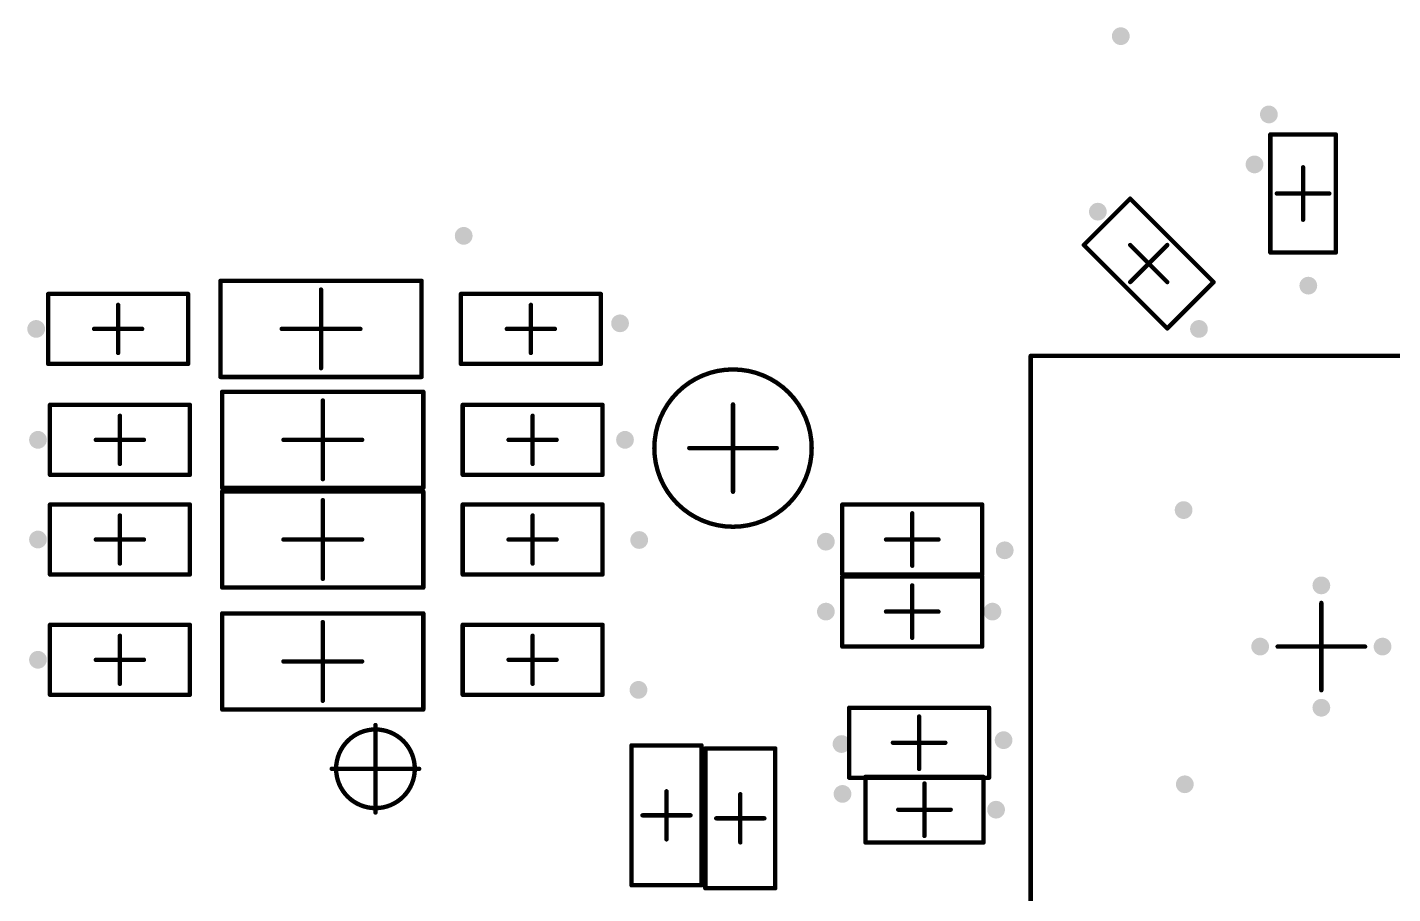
# Model space of a CAD drawing. Header units: inches. Extents: x -0.46 to 4.93, y -0.49 to 6.86.
# Drawn here: x 1.414 to 2.029, y 4.416 to 4.806 of the extents above; entities that cross this region are included whole.
import ezdxf

# ---------------------------------------------------------------- set-up
doc = ezdxf.new("R2010")
doc.units = ezdxf.units.IN
doc.header["$MEASUREMENT"] = 0
doc.layers.add('Top Courtyard', color=56, linetype='Continuous')
doc.layers.add('Via Holes', color=16, linetype='Continuous')

# ---------------------------------------------------------------- blocks, each defined once
blk = doc.blocks.new('SML_D1__8W_146')
at = {"layer": 'Top Courtyard'}
for points in [[(-0.04528, 0.02165, 0.00197, 0.00197, 0), (-0.04528, -0.02165, 0.00197, 0.00197, 0)], [(0.04528, 0.02165, 0.00197, 0.00197, 0), (-0.04528, 0.02165, 0.00197, 0.00197, 0)], [(0, 0.01772, 0.00197, 0.00197, 0), (0, -0.01772, 0.00197, 0.00197, 0)], [(0.04528, 0.02165, 0.00197, 0.00197, 0), (0.04528, -0.02165, 0.00197, 0.00197, 0)], [(0.01772, 0, 0.00197, 0.00197, 0), (-0.01772, 0, 0.00197, 0.00197, 0)], [(0.04528, -0.02165, 0.00197, 0.00197, 0), (-0.04528, -0.02165, 0.00197, 0.00197, 0)]]:
    blk.add_lwpolyline(points, format="xyseb", dxfattribs=at)
for points in [[(-0.04577, 0.02165, 0.000984, 0.000984, 1), (-0.04478, 0.02165, 0.000984, 0.000984, 1)], [(-0.04577, 0.02165, 0.000984, 0.000984, 1), (-0.04478, 0.02165, 0.000984, 0.000984, 1)], [(-0.00049, 0.01772, 0.000984, 0.000984, 1), (0.00049, 0.01772, 0.000984, 0.000984, 1)], [(0.04478, 0.02165, 0.000984, 0.000984, 1), (0.04577, 0.02165, 0.000984, 0.000984, 1)], [(0.04478, 0.02165, 0.000984, 0.000984, 1), (0.04577, 0.02165, 0.000984, 0.000984, 1)], [(-0.01821, 0, 0.000984, 0.000984, 1), (-0.01722, 0, 0.000984, 0.000984, 1)], [(0.01722, 0, 0.000984, 0.000984, 1), (0.01821, 0, 0.000984, 0.000984, 1)], [(-0.00049, -0.01772, 0.000984, 0.000984, 1), (0.00049, -0.01772, 0.000984, 0.000984, 1)], [(-0.04577, -0.02165, 0.000984, 0.000984, 1), (-0.04478, -0.02165, 0.000984, 0.000984, 1)], [(-0.04577, -0.02165, 0.000984, 0.000984, 1), (-0.04478, -0.02165, 0.000984, 0.000984, 1)], [(0.04478, -0.02165, 0.000984, 0.000984, 1), (0.04577, -0.02165, 0.000984, 0.000984, 1)], [(0.04478, -0.02165, 0.000984, 0.000984, 1), (0.04577, -0.02165, 0.000984, 0.000984, 1)]]:
    blk.add_lwpolyline(points, format="xyseb", close=True, dxfattribs=at)
blk = doc.blocks.new('TP_1_3___168')
at = {"layer": 'Top Courtyard'}
for points in [[(0.03543, 0, 0.00197, 0.00197, 1), (-0.03543, 0, 0.00197, 0.00197, 1)], [(-0.00049, 0.01969, 0.000984, 0.000984, 1), (0.00049, 0.01969, 0.000984, 0.000984, 1)], [(-0.03593, 0, 0.000984, 0.000984, 1), (-0.03494, 0, 0.000984, 0.000984, 1)], [(-0.02018, 0, 0.000984, 0.000984, 1), (-0.01919, 0, 0.000984, 0.000984, 1)], [(0.01919, 0, 0.000984, 0.000984, 1), (0.02018, 0, 0.000984, 0.000984, 1)], [(0.03494, 0, 0.000984, 0.000984, 1), (0.03593, 0, 0.000984, 0.000984, 1)], [(-0.00049, -0.01969, 0.000984, 0.000984, 1), (0.00049, -0.01969, 0.000984, 0.000984, 1)]]:
    blk.add_lwpolyline(points, format="xyseb", close=True, dxfattribs=at)
for points in [[(0, 0.01969, 0.00197, 0.00197, 0), (0, -0.01969, 0.00197, 0.00197, 0)], [(0.01969, 0, 0.00197, 0.00197, 0), (-0.01969, 0, 0.00197, 0.00197, 0)]]:
    blk.add_lwpolyline(points, format="xyseb", dxfattribs=at)
blk = doc.blocks.new('RESC0402_1005__L_253')
at = {"layer": 'Top Courtyard'}
for points in [[(-0.0315, 0.01575, 0.00197, 0.00197, 0), (-0.0315, -0.01575, 0.00197, 0.00197, 0)], [(0.0315, 0.01575, 0.00197, 0.00197, 0), (-0.0315, 0.01575, 0.00197, 0.00197, 0)], [(0.0315, 0.01575, 0.00197, 0.00197, 0), (0.0315, -0.01575, 0.00197, 0.00197, 0)], [(0, 0.01083, 0.00197, 0.00197, 0), (0, -0.01083, 0.00197, 0.00197, 0)], [(0.01083, 0, 0.00197, 0.00197, 0), (-0.01083, 0, 0.00197, 0.00197, 0)], [(0.0315, -0.01575, 0.00197, 0.00197, 0), (-0.0315, -0.01575, 0.00197, 0.00197, 0)]]:
    blk.add_lwpolyline(points, format="xyseb", dxfattribs=at)
for points in [[(-0.03199, 0.01575, 0.000984, 0.000984, 1), (-0.031, 0.01575, 0.000984, 0.000984, 1)], [(-0.03199, 0.01575, 0.000984, 0.000984, 1), (-0.031, 0.01575, 0.000984, 0.000984, 1)], [(0.031, 0.01575, 0.000984, 0.000984, 1), (0.03199, 0.01575, 0.000984, 0.000984, 1)], [(0.031, 0.01575, 0.000984, 0.000984, 1), (0.03199, 0.01575, 0.000984, 0.000984, 1)], [(-0.00049, 0.01083, 0.000984, 0.000984, 1), (0.00049, 0.01083, 0.000984, 0.000984, 1)], [(-0.01132, 0, 0.000984, 0.000984, 1), (-0.01033, 0, 0.000984, 0.000984, 1)], [(0.01033, 0, 0.000984, 0.000984, 1), (0.01132, 0, 0.000984, 0.000984, 1)], [(-0.00049, -0.01083, 0.000984, 0.000984, 1), (0.00049, -0.01083, 0.000984, 0.000984, 1)], [(-0.03199, -0.01575, 0.000984, 0.000984, 1), (-0.031, -0.01575, 0.000984, 0.000984, 1)], [(-0.03199, -0.01575, 0.000984, 0.000984, 1), (-0.031, -0.01575, 0.000984, 0.000984, 1)], [(0.031, -0.01575, 0.000984, 0.000984, 1), (0.03199, -0.01575, 0.000984, 0.000984, 1)], [(0.031, -0.01575, 0.000984, 0.000984, 1), (0.03199, -0.01575, 0.000984, 0.000984, 1)]]:
    blk.add_lwpolyline(points, format="xyseb", close=True, dxfattribs=at)
blk = doc.blocks.new('RESC0402_1005__L_255')
at = {"layer": 'Top Courtyard'}
for points in [[(-0.0315, 0.01575, 0.00197, 0.00197, 0), (-0.0315, -0.01575, 0.00197, 0.00197, 0)], [(0.0315, 0.01575, 0.00197, 0.00197, 0), (-0.0315, 0.01575, 0.00197, 0.00197, 0)], [(0.0315, 0.01575, 0.00197, 0.00197, 0), (0.0315, -0.01575, 0.00197, 0.00197, 0)], [(0, 0.01083, 0.00197, 0.00197, 0), (0, -0.01083, 0.00197, 0.00197, 0)], [(0.01083, 0, 0.00197, 0.00197, 0), (-0.01083, 0, 0.00197, 0.00197, 0)], [(0.0315, -0.01575, 0.00197, 0.00197, 0), (-0.0315, -0.01575, 0.00197, 0.00197, 0)]]:
    blk.add_lwpolyline(points, format="xyseb", dxfattribs=at)
for points in [[(-0.03199, 0.01575, 0.000984, 0.000984, 1), (-0.031, 0.01575, 0.000984, 0.000984, 1)], [(-0.03199, 0.01575, 0.000984, 0.000984, 1), (-0.031, 0.01575, 0.000984, 0.000984, 1)], [(0.031, 0.01575, 0.000984, 0.000984, 1), (0.03199, 0.01575, 0.000984, 0.000984, 1)], [(0.031, 0.01575, 0.000984, 0.000984, 1), (0.03199, 0.01575, 0.000984, 0.000984, 1)], [(-0.00049, 0.01083, 0.000984, 0.000984, 1), (0.00049, 0.01083, 0.000984, 0.000984, 1)], [(-0.01132, 0, 0.000984, 0.000984, 1), (-0.01033, 0, 0.000984, 0.000984, 1)], [(0.01033, 0, 0.000984, 0.000984, 1), (0.01132, 0, 0.000984, 0.000984, 1)], [(-0.00049, -0.01083, 0.000984, 0.000984, 1), (0.00049, -0.01083, 0.000984, 0.000984, 1)], [(-0.03199, -0.01575, 0.000984, 0.000984, 1), (-0.031, -0.01575, 0.000984, 0.000984, 1)], [(-0.03199, -0.01575, 0.000984, 0.000984, 1), (-0.031, -0.01575, 0.000984, 0.000984, 1)], [(0.031, -0.01575, 0.000984, 0.000984, 1), (0.03199, -0.01575, 0.000984, 0.000984, 1)], [(0.031, -0.01575, 0.000984, 0.000984, 1), (0.03199, -0.01575, 0.000984, 0.000984, 1)]]:
    blk.add_lwpolyline(points, format="xyseb", close=True, dxfattribs=at)
blk = doc.blocks.new('RESC0402_1005__L_258')
at = {"layer": 'Top Courtyard'}
for points in [[(-0.0315, 0.01575, 0.00197, 0.00197, 0), (-0.0315, -0.01575, 0.00197, 0.00197, 0)], [(0.0315, 0.01575, 0.00197, 0.00197, 0), (-0.0315, 0.01575, 0.00197, 0.00197, 0)], [(0.0315, -0.01575, 0.00197, 0.00197, 0), (0.0315, 0.01575, 0.00197, 0.00197, 0)], [(0, 0.01083, 0.00197, 0.00197, 0), (0, -0.01083, 0.00197, 0.00197, 0)], [(0.01083, 0, 0.00197, 0.00197, 0), (-0.01083, 0, 0.00197, 0.00197, 0)], [(0.0315, -0.01575, 0.00197, 0.00197, 0), (-0.0315, -0.01575, 0.00197, 0.00197, 0)]]:
    blk.add_lwpolyline(points, format="xyseb", dxfattribs=at)
for points in [[(-0.03199, 0.01575, 0.000984, 0.000984, 1), (-0.031, 0.01575, 0.000984, 0.000984, 1)], [(-0.03199, 0.01575, 0.000984, 0.000984, 1), (-0.031, 0.01575, 0.000984, 0.000984, 1)], [(0.031, 0.01575, 0.000984, 0.000984, 1), (0.03199, 0.01575, 0.000984, 0.000984, 1)], [(0.031, 0.01575, 0.000984, 0.000984, 1), (0.03199, 0.01575, 0.000984, 0.000984, 1)], [(-0.00049, 0.01083, 0.000984, 0.000984, 1), (0.00049, 0.01083, 0.000984, 0.000984, 1)], [(-0.01132, 0, 0.000984, 0.000984, 1), (-0.01033, 0, 0.000984, 0.000984, 1)], [(0.01033, 0, 0.000984, 0.000984, 1), (0.01132, 0, 0.000984, 0.000984, 1)], [(-0.00049, -0.01083, 0.000984, 0.000984, 1), (0.00049, -0.01083, 0.000984, 0.000984, 1)], [(-0.03199, -0.01575, 0.000984, 0.000984, 1), (-0.031, -0.01575, 0.000984, 0.000984, 1)], [(-0.03199, -0.01575, 0.000984, 0.000984, 1), (-0.031, -0.01575, 0.000984, 0.000984, 1)], [(0.031, -0.01575, 0.000984, 0.000984, 1), (0.03199, -0.01575, 0.000984, 0.000984, 1)], [(0.031, -0.01575, 0.000984, 0.000984, 1), (0.03199, -0.01575, 0.000984, 0.000984, 1)]]:
    blk.add_lwpolyline(points, format="xyseb", close=True, dxfattribs=at)
blk = doc.blocks.new('RESC0402_1005__L_260')
at = {"layer": 'Top Courtyard'}
for points in [[(-0.0315, 0.01575, 0.00197, 0.00197, 0), (-0.0315, -0.01575, 0.00197, 0.00197, 0)], [(0.0315, 0.01575, 0.00197, 0.00197, 0), (-0.0315, 0.01575, 0.00197, 0.00197, 0)], [(0.0315, 0.01575, 0.00197, 0.00197, 0), (0.0315, -0.01575, 0.00197, 0.00197, 0)], [(0, -0.01083, 0.00197, 0.00197, 0), (0, 0.01083, 0.00197, 0.00197, 0)], [(0.01083, 0, 0.00197, 0.00197, 0), (-0.01083, 0, 0.00197, 0.00197, 0)], [(0.0315, -0.01575, 0.00197, 0.00197, 0), (-0.0315, -0.01575, 0.00197, 0.00197, 0)]]:
    blk.add_lwpolyline(points, format="xyseb", dxfattribs=at)
for points in [[(-0.03199, 0.01575, 0.000984, 0.000984, 1), (-0.031, 0.01575, 0.000984, 0.000984, 1)], [(-0.03199, 0.01575, 0.000984, 0.000984, 1), (-0.031, 0.01575, 0.000984, 0.000984, 1)], [(0.031, 0.01575, 0.000984, 0.000984, 1), (0.03199, 0.01575, 0.000984, 0.000984, 1)], [(0.031, 0.01575, 0.000984, 0.000984, 1), (0.03199, 0.01575, 0.000984, 0.000984, 1)], [(-0.00049, 0.01083, 0.000984, 0.000984, 1), (0.00049, 0.01083, 0.000984, 0.000984, 1)], [(-0.01132, 0, 0.000984, 0.000984, 1), (-0.01033, 0, 0.000984, 0.000984, 1)], [(0.01033, 0, 0.000984, 0.000984, 1), (0.01132, 0, 0.000984, 0.000984, 1)], [(-0.00049, -0.01083, 0.000984, 0.000984, 1), (0.00049, -0.01083, 0.000984, 0.000984, 1)], [(-0.03199, -0.01575, 0.000984, 0.000984, 1), (-0.031, -0.01575, 0.000984, 0.000984, 1)], [(-0.03199, -0.01575, 0.000984, 0.000984, 1), (-0.031, -0.01575, 0.000984, 0.000984, 1)], [(0.031, -0.01575, 0.000984, 0.000984, 1), (0.03199, -0.01575, 0.000984, 0.000984, 1)], [(0.031, -0.01575, 0.000984, 0.000984, 1), (0.03199, -0.01575, 0.000984, 0.000984, 1)]]:
    blk.add_lwpolyline(points, format="xyseb", close=True, dxfattribs=at)
blk = doc.blocks.new('RESC0402_1005__L_261')
at = {"layer": 'Top Courtyard'}
for points in [[(0.0315, 0.01575, 0.00197, 0.00197, 0), (-0.0315, 0.01575, 0.00197, 0.00197, 0)], [(-0.0315, -0.01575, 0.00197, 0.00197, 0), (-0.0315, 0.01575, 0.00197, 0.00197, 0)], [(0.0315, -0.01575, 0.00197, 0.00197, 0), (0.0315, 0.01575, 0.00197, 0.00197, 0)], [(0, -0.01083, 0.00197, 0.00197, 0), (0, 0.01083, 0.00197, 0.00197, 0)], [(0.01083, 0, 0.00197, 0.00197, 0), (-0.01083, 0, 0.00197, 0.00197, 0)], [(-0.0315, -0.01575, 0.00197, 0.00197, 0), (0.0315, -0.01575, 0.00197, 0.00197, 0)]]:
    blk.add_lwpolyline(points, format="xyseb", dxfattribs=at)
for points in [[(-0.03199, 0.01575, 0.000984, 0.000984, 1), (-0.031, 0.01575, 0.000984, 0.000984, 1)], [(-0.03199, 0.01575, 0.000984, 0.000984, 1), (-0.031, 0.01575, 0.000984, 0.000984, 1)], [(0.031, 0.01575, 0.000984, 0.000984, 1), (0.03199, 0.01575, 0.000984, 0.000984, 1)], [(0.031, 0.01575, 0.000984, 0.000984, 1), (0.03199, 0.01575, 0.000984, 0.000984, 1)], [(-0.00049, 0.01083, 0.000984, 0.000984, 1), (0.00049, 0.01083, 0.000984, 0.000984, 1)], [(-0.01132, 0, 0.000984, 0.000984, 1), (-0.01033, 0, 0.000984, 0.000984, 1)], [(0.01033, 0, 0.000984, 0.000984, 1), (0.01132, 0, 0.000984, 0.000984, 1)], [(-0.00049, -0.01083, 0.000984, 0.000984, 1), (0.00049, -0.01083, 0.000984, 0.000984, 1)], [(-0.03199, -0.01575, 0.000984, 0.000984, 1), (-0.031, -0.01575, 0.000984, 0.000984, 1)], [(-0.03199, -0.01575, 0.000984, 0.000984, 1), (-0.031, -0.01575, 0.000984, 0.000984, 1)], [(0.031, -0.01575, 0.000984, 0.000984, 1), (0.03199, -0.01575, 0.000984, 0.000984, 1)], [(0.031, -0.01575, 0.000984, 0.000984, 1), (0.03199, -0.01575, 0.000984, 0.000984, 1)]]:
    blk.add_lwpolyline(points, format="xyseb", close=True, dxfattribs=at)
blk = doc.blocks.new('RESC0402_1005__L_262')
at = {"layer": 'Top Courtyard'}
for points in [[(-0.0315, 0.01575, 0.00197, 0.00197, 0), (0.0315, 0.01575, 0.00197, 0.00197, 0)], [(-0.0315, 0.01575, 0.00197, 0.00197, 0), (-0.0315, -0.01575, 0.00197, 0.00197, 0)], [(0.0315, 0.01575, 0.00197, 0.00197, 0), (0.0315, -0.01575, 0.00197, 0.00197, 0)], [(0, 0.01083, 0.00197, 0.00197, 0), (0, -0.01083, 0.00197, 0.00197, 0)], [(-0.01083, 0, 0.00197, 0.00197, 0), (0.01083, 0, 0.00197, 0.00197, 0)], [(0.0315, -0.01575, 0.00197, 0.00197, 0), (-0.0315, -0.01575, 0.00197, 0.00197, 0)]]:
    blk.add_lwpolyline(points, format="xyseb", dxfattribs=at)
for points in [[(-0.03199, 0.01575, 0.000984, 0.000984, 1), (-0.031, 0.01575, 0.000984, 0.000984, 1)], [(-0.03199, 0.01575, 0.000984, 0.000984, 1), (-0.031, 0.01575, 0.000984, 0.000984, 1)], [(0.031, 0.01575, 0.000984, 0.000984, 1), (0.03199, 0.01575, 0.000984, 0.000984, 1)], [(0.031, 0.01575, 0.000984, 0.000984, 1), (0.03199, 0.01575, 0.000984, 0.000984, 1)], [(-0.00049, 0.01083, 0.000984, 0.000984, 1), (0.00049, 0.01083, 0.000984, 0.000984, 1)], [(-0.01132, 0, 0.000984, 0.000984, 1), (-0.01033, 0, 0.000984, 0.000984, 1)], [(0.01033, 0, 0.000984, 0.000984, 1), (0.01132, 0, 0.000984, 0.000984, 1)], [(-0.00049, -0.01083, 0.000984, 0.000984, 1), (0.00049, -0.01083, 0.000984, 0.000984, 1)], [(-0.03199, -0.01575, 0.000984, 0.000984, 1), (-0.031, -0.01575, 0.000984, 0.000984, 1)], [(-0.03199, -0.01575, 0.000984, 0.000984, 1), (-0.031, -0.01575, 0.000984, 0.000984, 1)], [(0.031, -0.01575, 0.000984, 0.000984, 1), (0.03199, -0.01575, 0.000984, 0.000984, 1)], [(0.031, -0.01575, 0.000984, 0.000984, 1), (0.03199, -0.01575, 0.000984, 0.000984, 1)]]:
    blk.add_lwpolyline(points, format="xyseb", close=True, dxfattribs=at)
blk = doc.blocks.new('SML_D1__8W_311')
at = {"layer": 'Top Courtyard'}
for points in [[(0.04528, 0.02165, 0.00197, 0.00197, 0), (-0.04528, 0.02165, 0.00197, 0.00197, 0)], [(-0.04528, 0.02165, 0.00197, 0.00197, 0), (-0.04528, -0.02165, 0.00197, 0.00197, 0)], [(0, 0.01772, 0.00197, 0.00197, 0), (0, -0.01772, 0.00197, 0.00197, 0)], [(0.04528, -0.02165, 0.00197, 0.00197, 0), (0.04528, 0.02165, 0.00197, 0.00197, 0)], [(0.01772, 0, 0.00197, 0.00197, 0), (-0.01772, 0, 0.00197, 0.00197, 0)], [(0.04528, -0.02165, 0.00197, 0.00197, 0), (-0.04528, -0.02165, 0.00197, 0.00197, 0)]]:
    blk.add_lwpolyline(points, format="xyseb", dxfattribs=at)
for points in [[(-0.04577, 0.02165, 0.000984, 0.000984, 1), (-0.04478, 0.02165, 0.000984, 0.000984, 1)], [(-0.04577, 0.02165, 0.000984, 0.000984, 1), (-0.04478, 0.02165, 0.000984, 0.000984, 1)], [(-0.00049, 0.01772, 0.000984, 0.000984, 1), (0.00049, 0.01772, 0.000984, 0.000984, 1)], [(0.04478, 0.02165, 0.000984, 0.000984, 1), (0.04577, 0.02165, 0.000984, 0.000984, 1)], [(0.04478, 0.02165, 0.000984, 0.000984, 1), (0.04577, 0.02165, 0.000984, 0.000984, 1)], [(-0.01821, 0, 0.000984, 0.000984, 1), (-0.01722, 0, 0.000984, 0.000984, 1)], [(0.01722, 0, 0.000984, 0.000984, 1), (0.01821, 0, 0.000984, 0.000984, 1)], [(-0.00049, -0.01772, 0.000984, 0.000984, 1), (0.00049, -0.01772, 0.000984, 0.000984, 1)], [(-0.04577, -0.02165, 0.000984, 0.000984, 1), (-0.04478, -0.02165, 0.000984, 0.000984, 1)], [(-0.04577, -0.02165, 0.000984, 0.000984, 1), (-0.04478, -0.02165, 0.000984, 0.000984, 1)], [(0.04478, -0.02165, 0.000984, 0.000984, 1), (0.04577, -0.02165, 0.000984, 0.000984, 1)], [(0.04478, -0.02165, 0.000984, 0.000984, 1), (0.04577, -0.02165, 0.000984, 0.000984, 1)]]:
    blk.add_lwpolyline(points, format="xyseb", close=True, dxfattribs=at)
blk = doc.blocks.new('SML_D1__8W_312')
at = {"layer": 'Top Courtyard'}
for points in [[(0.04528, 0.02165, 0.00197, 0.00197, 0), (-0.04528, 0.02165, 0.00197, 0.00197, 0)], [(-0.04528, 0.02165, 0.00197, 0.00197, 0), (-0.04528, -0.02165, 0.00197, 0.00197, 0)], [(0, 0.01772, 0.00197, 0.00197, 0), (0, -0.01772, 0.00197, 0.00197, 0)], [(0.04528, -0.02165, 0.00197, 0.00197, 0), (0.04528, 0.02165, 0.00197, 0.00197, 0)], [(0.01772, 0, 0.00197, 0.00197, 0), (-0.01772, 0, 0.00197, 0.00197, 0)], [(0.04528, -0.02165, 0.00197, 0.00197, 0), (-0.04528, -0.02165, 0.00197, 0.00197, 0)]]:
    blk.add_lwpolyline(points, format="xyseb", dxfattribs=at)
for points in [[(-0.04577, 0.02165, 0.000984, 0.000984, 1), (-0.04478, 0.02165, 0.000984, 0.000984, 1)], [(-0.04577, 0.02165, 0.000984, 0.000984, 1), (-0.04478, 0.02165, 0.000984, 0.000984, 1)], [(-0.00049, 0.01772, 0.000984, 0.000984, 1), (0.00049, 0.01772, 0.000984, 0.000984, 1)], [(0.04478, 0.02165, 0.000984, 0.000984, 1), (0.04577, 0.02165, 0.000984, 0.000984, 1)], [(0.04478, 0.02165, 0.000984, 0.000984, 1), (0.04577, 0.02165, 0.000984, 0.000984, 1)], [(-0.01821, 0, 0.000984, 0.000984, 1), (-0.01722, 0, 0.000984, 0.000984, 1)], [(0.01722, 0, 0.000984, 0.000984, 1), (0.01821, 0, 0.000984, 0.000984, 1)], [(-0.00049, -0.01772, 0.000984, 0.000984, 1), (0.00049, -0.01772, 0.000984, 0.000984, 1)], [(-0.04577, -0.02165, 0.000984, 0.000984, 1), (-0.04478, -0.02165, 0.000984, 0.000984, 1)], [(-0.04577, -0.02165, 0.000984, 0.000984, 1), (-0.04478, -0.02165, 0.000984, 0.000984, 1)], [(0.04478, -0.02165, 0.000984, 0.000984, 1), (0.04577, -0.02165, 0.000984, 0.000984, 1)], [(0.04478, -0.02165, 0.000984, 0.000984, 1), (0.04577, -0.02165, 0.000984, 0.000984, 1)]]:
    blk.add_lwpolyline(points, format="xyseb", close=True, dxfattribs=at)
blk = doc.blocks.new('SML_D1__8W_313')
at = {"layer": 'Top Courtyard'}
for points in [[(0.04528, 0.02165, 0.00197, 0.00197, 0), (-0.04528, 0.02165, 0.00197, 0.00197, 0)], [(-0.04528, 0.02165, 0.00197, 0.00197, 0), (-0.04528, -0.02165, 0.00197, 0.00197, 0)], [(0, 0.01772, 0.00197, 0.00197, 0), (0, -0.01772, 0.00197, 0.00197, 0)], [(0.04528, 0.02165, 0.00197, 0.00197, 0), (0.04528, -0.02165, 0.00197, 0.00197, 0)], [(0.01772, 0, 0.00197, 0.00197, 0), (-0.01772, 0, 0.00197, 0.00197, 0)], [(0.04528, -0.02165, 0.00197, 0.00197, 0), (-0.04528, -0.02165, 0.00197, 0.00197, 0)]]:
    blk.add_lwpolyline(points, format="xyseb", dxfattribs=at)
for points in [[(-0.04577, 0.02165, 0.000984, 0.000984, 1), (-0.04478, 0.02165, 0.000984, 0.000984, 1)], [(-0.04577, 0.02165, 0.000984, 0.000984, 1), (-0.04478, 0.02165, 0.000984, 0.000984, 1)], [(-0.00049, 0.01772, 0.000984, 0.000984, 1), (0.00049, 0.01772, 0.000984, 0.000984, 1)], [(0.04478, 0.02165, 0.000984, 0.000984, 1), (0.04577, 0.02165, 0.000984, 0.000984, 1)], [(0.04478, 0.02165, 0.000984, 0.000984, 1), (0.04577, 0.02165, 0.000984, 0.000984, 1)], [(-0.01821, 0, 0.000984, 0.000984, 1), (-0.01722, 0, 0.000984, 0.000984, 1)], [(0.01722, 0, 0.000984, 0.000984, 1), (0.01821, 0, 0.000984, 0.000984, 1)], [(-0.00049, -0.01772, 0.000984, 0.000984, 1), (0.00049, -0.01772, 0.000984, 0.000984, 1)], [(-0.04577, -0.02165, 0.000984, 0.000984, 1), (-0.04478, -0.02165, 0.000984, 0.000984, 1)], [(-0.04577, -0.02165, 0.000984, 0.000984, 1), (-0.04478, -0.02165, 0.000984, 0.000984, 1)], [(0.04478, -0.02165, 0.000984, 0.000984, 1), (0.04577, -0.02165, 0.000984, 0.000984, 1)], [(0.04478, -0.02165, 0.000984, 0.000984, 1), (0.04577, -0.02165, 0.000984, 0.000984, 1)]]:
    blk.add_lwpolyline(points, format="xyseb", close=True, dxfattribs=at)
blk = doc.blocks.new('CAPC1005X55X25LL05T05_334')
at = {"layer": 'Top Courtyard'}
for points in [[(-0.0315, 0.01575, 0.00197, 0.00197, 0), (-0.0315, -0.01575, 0.00197, 0.00197, 0)], [(0.0315, 0.01575, 0.00197, 0.00197, 0), (-0.0315, 0.01575, 0.00197, 0.00197, 0)], [(0.0315, 0.01575, 0.00197, 0.00197, 0), (0.0315, -0.01575, 0.00197, 0.00197, 0)], [(0, 0.01083, 0.00197, 0.00197, 0), (0, -0.01083, 0.00197, 0.00197, 0)], [(0.01083, 0, 0.00197, 0.00197, 0), (-0.01083, 0, 0.00197, 0.00197, 0)], [(0.0315, -0.01575, 0.00197, 0.00197, 0), (-0.0315, -0.01575, 0.00197, 0.00197, 0)]]:
    blk.add_lwpolyline(points, format="xyseb", dxfattribs=at)
for points in [[(-0.03199, 0.01575, 0.000984, 0.000984, 1), (-0.031, 0.01575, 0.000984, 0.000984, 1)], [(-0.03199, 0.01575, 0.000984, 0.000984, 1), (-0.031, 0.01575, 0.000984, 0.000984, 1)], [(0.031, 0.01575, 0.000984, 0.000984, 1), (0.03199, 0.01575, 0.000984, 0.000984, 1)], [(0.031, 0.01575, 0.000984, 0.000984, 1), (0.03199, 0.01575, 0.000984, 0.000984, 1)], [(-0.00049, 0.01083, 0.000984, 0.000984, 1), (0.00049, 0.01083, 0.000984, 0.000984, 1)], [(-0.01132, 0, 0.000984, 0.000984, 1), (-0.01033, 0, 0.000984, 0.000984, 1)], [(0.01033, 0, 0.000984, 0.000984, 1), (0.01132, 0, 0.000984, 0.000984, 1)], [(-0.00049, -0.01083, 0.000984, 0.000984, 1), (0.00049, -0.01083, 0.000984, 0.000984, 1)], [(-0.03199, -0.01575, 0.000984, 0.000984, 1), (-0.031, -0.01575, 0.000984, 0.000984, 1)], [(-0.03199, -0.01575, 0.000984, 0.000984, 1), (-0.031, -0.01575, 0.000984, 0.000984, 1)], [(0.031, -0.01575, 0.000984, 0.000984, 1), (0.03199, -0.01575, 0.000984, 0.000984, 1)], [(0.031, -0.01575, 0.000984, 0.000984, 1), (0.03199, -0.01575, 0.000984, 0.000984, 1)]]:
    blk.add_lwpolyline(points, format="xyseb", close=True, dxfattribs=at)
blk = doc.blocks.new('CAPC1005X55X25LL05T05_335')
at = {"layer": 'Top Courtyard'}
for points in [[(-0.0315, 0.01575, 0.00197, 0.00197, 0), (-0.0315, -0.01575, 0.00197, 0.00197, 0)], [(0.0315, 0.01575, 0.00197, 0.00197, 0), (-0.0315, 0.01575, 0.00197, 0.00197, 0)], [(0.0315, 0.01575, 0.00197, 0.00197, 0), (0.0315, -0.01575, 0.00197, 0.00197, 0)], [(0, 0.01083, 0.00197, 0.00197, 0), (0, -0.01083, 0.00197, 0.00197, 0)], [(0.01083, 0, 0.00197, 0.00197, 0), (-0.01083, 0, 0.00197, 0.00197, 0)], [(0.0315, -0.01575, 0.00197, 0.00197, 0), (-0.0315, -0.01575, 0.00197, 0.00197, 0)]]:
    blk.add_lwpolyline(points, format="xyseb", dxfattribs=at)
for points in [[(-0.03199, 0.01575, 0.000984, 0.000984, 1), (-0.031, 0.01575, 0.000984, 0.000984, 1)], [(-0.03199, 0.01575, 0.000984, 0.000984, 1), (-0.031, 0.01575, 0.000984, 0.000984, 1)], [(0.031, 0.01575, 0.000984, 0.000984, 1), (0.03199, 0.01575, 0.000984, 0.000984, 1)], [(0.031, 0.01575, 0.000984, 0.000984, 1), (0.03199, 0.01575, 0.000984, 0.000984, 1)], [(-0.00049, 0.01083, 0.000984, 0.000984, 1), (0.00049, 0.01083, 0.000984, 0.000984, 1)], [(-0.01132, 0, 0.000984, 0.000984, 1), (-0.01033, 0, 0.000984, 0.000984, 1)], [(0.01033, 0, 0.000984, 0.000984, 1), (0.01132, 0, 0.000984, 0.000984, 1)], [(-0.00049, -0.01083, 0.000984, 0.000984, 1), (0.00049, -0.01083, 0.000984, 0.000984, 1)], [(-0.03199, -0.01575, 0.000984, 0.000984, 1), (-0.031, -0.01575, 0.000984, 0.000984, 1)], [(-0.03199, -0.01575, 0.000984, 0.000984, 1), (-0.031, -0.01575, 0.000984, 0.000984, 1)], [(0.031, -0.01575, 0.000984, 0.000984, 1), (0.03199, -0.01575, 0.000984, 0.000984, 1)], [(0.031, -0.01575, 0.000984, 0.000984, 1), (0.03199, -0.01575, 0.000984, 0.000984, 1)]]:
    blk.add_lwpolyline(points, format="xyseb", close=True, dxfattribs=at)
blk = doc.blocks.new('CAPC1005X55X25LL05T05_341')
at = {"layer": 'Top Courtyard'}
for points in [[(-0.0315, 0.01575, 0.00197, 0.00197, 0), (-0.0315, -0.01575, 0.00197, 0.00197, 0)], [(0.0315, 0.01575, 0.00197, 0.00197, 0), (-0.0315, 0.01575, 0.00197, 0.00197, 0)], [(0.0315, 0.01575, 0.00197, 0.00197, 0), (0.0315, -0.01575, 0.00197, 0.00197, 0)], [(0, 0.01083, 0.00197, 0.00197, 0), (0, -0.01083, 0.00197, 0.00197, 0)], [(0.01083, 0, 0.00197, 0.00197, 0), (-0.01083, 0, 0.00197, 0.00197, 0)], [(0.0315, -0.01575, 0.00197, 0.00197, 0), (-0.0315, -0.01575, 0.00197, 0.00197, 0)]]:
    blk.add_lwpolyline(points, format="xyseb", dxfattribs=at)
for points in [[(-0.03199, 0.01575, 0.000984, 0.000984, 1), (-0.031, 0.01575, 0.000984, 0.000984, 1)], [(-0.03199, 0.01575, 0.000984, 0.000984, 1), (-0.031, 0.01575, 0.000984, 0.000984, 1)], [(0.031, 0.01575, 0.000984, 0.000984, 1), (0.03199, 0.01575, 0.000984, 0.000984, 1)], [(0.031, 0.01575, 0.000984, 0.000984, 1), (0.03199, 0.01575, 0.000984, 0.000984, 1)], [(-0.00049, 0.01083, 0.000984, 0.000984, 1), (0.00049, 0.01083, 0.000984, 0.000984, 1)], [(-0.01132, 0, 0.000984, 0.000984, 1), (-0.01033, 0, 0.000984, 0.000984, 1)], [(0.01033, 0, 0.000984, 0.000984, 1), (0.01132, 0, 0.000984, 0.000984, 1)], [(-0.00049, -0.01083, 0.000984, 0.000984, 1), (0.00049, -0.01083, 0.000984, 0.000984, 1)], [(-0.03199, -0.01575, 0.000984, 0.000984, 1), (-0.031, -0.01575, 0.000984, 0.000984, 1)], [(-0.03199, -0.01575, 0.000984, 0.000984, 1), (-0.031, -0.01575, 0.000984, 0.000984, 1)], [(0.031, -0.01575, 0.000984, 0.000984, 1), (0.03199, -0.01575, 0.000984, 0.000984, 1)], [(0.031, -0.01575, 0.000984, 0.000984, 1), (0.03199, -0.01575, 0.000984, 0.000984, 1)]]:
    blk.add_lwpolyline(points, format="xyseb", close=True, dxfattribs=at)
blk = doc.blocks.new('CAPC1005X55X25LL05T05_345')
at = {"layer": 'Top Courtyard'}
for points in [[(-0.0315, 0.01575, 0.00197, 0.00197, 0), (-0.0315, -0.01575, 0.00197, 0.00197, 0)], [(0.0315, 0.01575, 0.00197, 0.00197, 0), (-0.0315, 0.01575, 0.00197, 0.00197, 0)], [(0.0315, 0.01575, 0.00197, 0.00197, 0), (0.0315, -0.01575, 0.00197, 0.00197, 0)], [(0, 0.01083, 0.00197, 0.00197, 0), (0, -0.01083, 0.00197, 0.00197, 0)], [(0.01083, 0, 0.00197, 0.00197, 0), (-0.01083, 0, 0.00197, 0.00197, 0)], [(0.0315, -0.01575, 0.00197, 0.00197, 0), (-0.0315, -0.01575, 0.00197, 0.00197, 0)]]:
    blk.add_lwpolyline(points, format="xyseb", dxfattribs=at)
for points in [[(-0.03199, 0.01575, 0.000984, 0.000984, 1), (-0.031, 0.01575, 0.000984, 0.000984, 1)], [(-0.03199, 0.01575, 0.000984, 0.000984, 1), (-0.031, 0.01575, 0.000984, 0.000984, 1)], [(0.031, 0.01575, 0.000984, 0.000984, 1), (0.03199, 0.01575, 0.000984, 0.000984, 1)], [(0.031, 0.01575, 0.000984, 0.000984, 1), (0.03199, 0.01575, 0.000984, 0.000984, 1)], [(-0.00049, 0.01083, 0.000984, 0.000984, 1), (0.00049, 0.01083, 0.000984, 0.000984, 1)], [(-0.01132, 0, 0.000984, 0.000984, 1), (-0.01033, 0, 0.000984, 0.000984, 1)], [(0.01033, 0, 0.000984, 0.000984, 1), (0.01132, 0, 0.000984, 0.000984, 1)], [(-0.00049, -0.01083, 0.000984, 0.000984, 1), (0.00049, -0.01083, 0.000984, 0.000984, 1)], [(-0.03199, -0.01575, 0.000984, 0.000984, 1), (-0.031, -0.01575, 0.000984, 0.000984, 1)], [(-0.03199, -0.01575, 0.000984, 0.000984, 1), (-0.031, -0.01575, 0.000984, 0.000984, 1)], [(0.031, -0.01575, 0.000984, 0.000984, 1), (0.03199, -0.01575, 0.000984, 0.000984, 1)], [(0.031, -0.01575, 0.000984, 0.000984, 1), (0.03199, -0.01575, 0.000984, 0.000984, 1)]]:
    blk.add_lwpolyline(points, format="xyseb", close=True, dxfattribs=at)
blk = doc.blocks.new('CAPC0402_1005_60_SL_353')
at = {"layer": 'Top Courtyard'}
for points in [[(-0.02657, -0.01476, 0.00197, 0.00197, 0), (-0.02657, 0.01476, 0.00197, 0.00197, 0)], [(-0.02657, 0.01476, 0.00197, 0.00197, 0), (0.02657, 0.01476, 0.00197, 0.00197, 0)], [(0, -0.01181, 0.00197, 0.00197, 0), (0, 0.01181, 0.00197, 0.00197, 0)], [(0.02657, -0.01476, 0.00197, 0.00197, 0), (0.02657, 0.01476, 0.00197, 0.00197, 0)], [(-0.01181, 0, 0.00197, 0.00197, 0), (0.01181, 0, 0.00197, 0.00197, 0)], [(-0.02657, -0.01476, 0.00197, 0.00197, 0), (0.02657, -0.01476, 0.00197, 0.00197, 0)]]:
    blk.add_lwpolyline(points, format="xyseb", dxfattribs=at)
for points in [[(-0.02707, 0.01476, 0.000984, 0.000984, 1), (-0.02608, 0.01476, 0.000984, 0.000984, 1)], [(-0.02707, 0.01476, 0.000984, 0.000984, 1), (-0.02608, 0.01476, 0.000984, 0.000984, 1)], [(-0.00049, 0.01181, 0.000984, 0.000984, 1), (0.00049, 0.01181, 0.000984, 0.000984, 1)], [(0.02608, 0.01476, 0.000984, 0.000984, 1), (0.02707, 0.01476, 0.000984, 0.000984, 1)], [(0.02608, 0.01476, 0.000984, 0.000984, 1), (0.02707, 0.01476, 0.000984, 0.000984, 1)], [(-0.0123, 0, 0.000984, 0.000984, 1), (-0.01132, 0, 0.000984, 0.000984, 1)], [(0.01132, 0, 0.000984, 0.000984, 1), (0.0123, 0, 0.000984, 0.000984, 1)], [(-0.00049, -0.01181, 0.000984, 0.000984, 1), (0.00049, -0.01181, 0.000984, 0.000984, 1)], [(-0.02707, -0.01476, 0.000984, 0.000984, 1), (-0.02608, -0.01476, 0.000984, 0.000984, 1)], [(-0.02707, -0.01476, 0.000984, 0.000984, 1), (-0.02608, -0.01476, 0.000984, 0.000984, 1)], [(0.02608, -0.01476, 0.000984, 0.000984, 1), (0.02707, -0.01476, 0.000984, 0.000984, 1)], [(0.02608, -0.01476, 0.000984, 0.000984, 1), (0.02707, -0.01476, 0.000984, 0.000984, 1)]]:
    blk.add_lwpolyline(points, format="xyseb", close=True, dxfattribs=at)
blk = doc.blocks.new('CAPC0402_1005_70_L_361')
at = {"layer": 'Top Courtyard'}
for points in [[(-0.0315, -0.01575, 0.00197, 0.00197, 0), (-0.0315, 0.01575, 0.00197, 0.00197, 0)], [(-0.0315, 0.01575, 0.00197, 0.00197, 0), (0.0315, 0.01575, 0.00197, 0.00197, 0)], [(0, -0.01181, 0.00197, 0.00197, 0), (0, 0.01181, 0.00197, 0.00197, 0)], [(0.0315, -0.01575, 0.00197, 0.00197, 0), (0.0315, 0.01575, 0.00197, 0.00197, 0)], [(-0.01181, 0, 0.00197, 0.00197, 0), (0.01181, 0, 0.00197, 0.00197, 0)], [(-0.0315, -0.01575, 0.00197, 0.00197, 0), (0.0315, -0.01575, 0.00197, 0.00197, 0)]]:
    blk.add_lwpolyline(points, format="xyseb", dxfattribs=at)
for points in [[(-0.03199, 0.01575, 0.000984, 0.000984, 1), (-0.031, 0.01575, 0.000984, 0.000984, 1)], [(-0.03199, 0.01575, 0.000984, 0.000984, 1), (-0.031, 0.01575, 0.000984, 0.000984, 1)], [(-0.00049, 0.01181, 0.000984, 0.000984, 1), (0.00049, 0.01181, 0.000984, 0.000984, 1)], [(0.031, 0.01575, 0.000984, 0.000984, 1), (0.03199, 0.01575, 0.000984, 0.000984, 1)], [(0.031, 0.01575, 0.000984, 0.000984, 1), (0.03199, 0.01575, 0.000984, 0.000984, 1)], [(-0.0123, 0, 0.000984, 0.000984, 1), (-0.01132, 0, 0.000984, 0.000984, 1)], [(0.01132, 0, 0.000984, 0.000984, 1), (0.0123, 0, 0.000984, 0.000984, 1)], [(-0.00049, -0.01181, 0.000984, 0.000984, 1), (0.00049, -0.01181, 0.000984, 0.000984, 1)], [(-0.03199, -0.01575, 0.000984, 0.000984, 1), (-0.031, -0.01575, 0.000984, 0.000984, 1)], [(-0.03199, -0.01575, 0.000984, 0.000984, 1), (-0.031, -0.01575, 0.000984, 0.000984, 1)], [(0.031, -0.01575, 0.000984, 0.000984, 1), (0.03199, -0.01575, 0.000984, 0.000984, 1)], [(0.031, -0.01575, 0.000984, 0.000984, 1), (0.03199, -0.01575, 0.000984, 0.000984, 1)]]:
    blk.add_lwpolyline(points, format="xyseb", close=True, dxfattribs=at)
blk = doc.blocks.new('CAPC0402_1005_60_SL_362')
at = {"layer": 'Top Courtyard'}
for points in [[(-0.02657, -0.01476, 0.00197, 0.00197, 0), (-0.02657, 0.01476, 0.00197, 0.00197, 0)], [(0.02657, 0.01476, 0.00197, 0.00197, 0), (-0.02657, 0.01476, 0.00197, 0.00197, 0)], [(0, -0.01181, 0.00197, 0.00197, 0), (0, 0.01181, 0.00197, 0.00197, 0)], [(0.02657, -0.01476, 0.00197, 0.00197, 0), (0.02657, 0.01476, 0.00197, 0.00197, 0)], [(0.01181, 0, 0.00197, 0.00197, 0), (-0.01181, 0, 0.00197, 0.00197, 0)], [(0.02657, -0.01476, 0.00197, 0.00197, 0), (-0.02657, -0.01476, 0.00197, 0.00197, 0)]]:
    blk.add_lwpolyline(points, format="xyseb", dxfattribs=at)
for points in [[(-0.02707, 0.01476, 0.000984, 0.000984, 1), (-0.02608, 0.01476, 0.000984, 0.000984, 1)], [(-0.02707, 0.01476, 0.000984, 0.000984, 1), (-0.02608, 0.01476, 0.000984, 0.000984, 1)], [(-0.00049, 0.01181, 0.000984, 0.000984, 1), (0.00049, 0.01181, 0.000984, 0.000984, 1)], [(0.02608, 0.01476, 0.000984, 0.000984, 1), (0.02707, 0.01476, 0.000984, 0.000984, 1)], [(0.02608, 0.01476, 0.000984, 0.000984, 1), (0.02707, 0.01476, 0.000984, 0.000984, 1)], [(-0.0123, 0, 0.000984, 0.000984, 1), (-0.01132, 0, 0.000984, 0.000984, 1)], [(0.01132, 0, 0.000984, 0.000984, 1), (0.0123, 0, 0.000984, 0.000984, 1)], [(-0.00049, -0.01181, 0.000984, 0.000984, 1), (0.00049, -0.01181, 0.000984, 0.000984, 1)], [(-0.02707, -0.01476, 0.000984, 0.000984, 1), (-0.02608, -0.01476, 0.000984, 0.000984, 1)], [(-0.02707, -0.01476, 0.000984, 0.000984, 1), (-0.02608, -0.01476, 0.000984, 0.000984, 1)], [(0.02608, -0.01476, 0.000984, 0.000984, 1), (0.02707, -0.01476, 0.000984, 0.000984, 1)], [(0.02608, -0.01476, 0.000984, 0.000984, 1), (0.02707, -0.01476, 0.000984, 0.000984, 1)]]:
    blk.add_lwpolyline(points, format="xyseb", close=True, dxfattribs=at)
blk = doc.blocks.new('CAPC0402_1005_60_SL_363')
at = {"layer": 'Top Courtyard'}
for points in [[(-0.02657, -0.01476, 0.00197, 0.00197, 0), (-0.02657, 0.01476, 0.00197, 0.00197, 0)], [(-0.02657, 0.01476, 0.00197, 0.00197, 0), (0.02657, 0.01476, 0.00197, 0.00197, 0)], [(0, -0.01181, 0.00197, 0.00197, 0), (0, 0.01181, 0.00197, 0.00197, 0)], [(0.02657, -0.01476, 0.00197, 0.00197, 0), (0.02657, 0.01476, 0.00197, 0.00197, 0)], [(-0.01181, 0, 0.00197, 0.00197, 0), (0.01181, 0, 0.00197, 0.00197, 0)], [(-0.02657, -0.01476, 0.00197, 0.00197, 0), (0.02657, -0.01476, 0.00197, 0.00197, 0)]]:
    blk.add_lwpolyline(points, format="xyseb", dxfattribs=at)
for points in [[(-0.02707, 0.01476, 0.000984, 0.000984, 1), (-0.02608, 0.01476, 0.000984, 0.000984, 1)], [(-0.02707, 0.01476, 0.000984, 0.000984, 1), (-0.02608, 0.01476, 0.000984, 0.000984, 1)], [(-0.00049, 0.01181, 0.000984, 0.000984, 1), (0.00049, 0.01181, 0.000984, 0.000984, 1)], [(0.02608, 0.01476, 0.000984, 0.000984, 1), (0.02707, 0.01476, 0.000984, 0.000984, 1)], [(0.02608, 0.01476, 0.000984, 0.000984, 1), (0.02707, 0.01476, 0.000984, 0.000984, 1)], [(-0.0123, 0, 0.000984, 0.000984, 1), (-0.01132, 0, 0.000984, 0.000984, 1)], [(0.01132, 0, 0.000984, 0.000984, 1), (0.0123, 0, 0.000984, 0.000984, 1)], [(-0.00049, -0.01181, 0.000984, 0.000984, 1), (0.00049, -0.01181, 0.000984, 0.000984, 1)], [(-0.02707, -0.01476, 0.000984, 0.000984, 1), (-0.02608, -0.01476, 0.000984, 0.000984, 1)], [(-0.02707, -0.01476, 0.000984, 0.000984, 1), (-0.02608, -0.01476, 0.000984, 0.000984, 1)], [(0.02608, -0.01476, 0.000984, 0.000984, 1), (0.02707, -0.01476, 0.000984, 0.000984, 1)], [(0.02608, -0.01476, 0.000984, 0.000984, 1), (0.02707, -0.01476, 0.000984, 0.000984, 1)]]:
    blk.add_lwpolyline(points, format="xyseb", close=True, dxfattribs=at)
blk = doc.blocks.new('CAPC0402_1005_70_L_366')
at = {"layer": 'Top Courtyard'}
for points in [[(-0.0315, -0.01575, 0.00197, 0.00197, 0), (-0.0315, 0.01575, 0.00197, 0.00197, 0)], [(-0.0315, 0.01575, 0.00197, 0.00197, 0), (0.0315, 0.01575, 0.00197, 0.00197, 0)], [(0, -0.01181, 0.00197, 0.00197, 0), (0, 0.01181, 0.00197, 0.00197, 0)], [(0.0315, -0.01575, 0.00197, 0.00197, 0), (0.0315, 0.01575, 0.00197, 0.00197, 0)], [(-0.01181, 0, 0.00197, 0.00197, 0), (0.01181, 0, 0.00197, 0.00197, 0)], [(-0.0315, -0.01575, 0.00197, 0.00197, 0), (0.0315, -0.01575, 0.00197, 0.00197, 0)]]:
    blk.add_lwpolyline(points, format="xyseb", dxfattribs=at)
for points in [[(-0.03199, 0.01575, 0.000984, 0.000984, 1), (-0.031, 0.01575, 0.000984, 0.000984, 1)], [(-0.03199, 0.01575, 0.000984, 0.000984, 1), (-0.031, 0.01575, 0.000984, 0.000984, 1)], [(-0.00049, 0.01181, 0.000984, 0.000984, 1), (0.00049, 0.01181, 0.000984, 0.000984, 1)], [(0.031, 0.01575, 0.000984, 0.000984, 1), (0.03199, 0.01575, 0.000984, 0.000984, 1)], [(0.031, 0.01575, 0.000984, 0.000984, 1), (0.03199, 0.01575, 0.000984, 0.000984, 1)], [(-0.0123, 0, 0.000984, 0.000984, 1), (-0.01132, 0, 0.000984, 0.000984, 1)], [(0.01132, 0, 0.000984, 0.000984, 1), (0.0123, 0, 0.000984, 0.000984, 1)], [(-0.00049, -0.01181, 0.000984, 0.000984, 1), (0.00049, -0.01181, 0.000984, 0.000984, 1)], [(-0.03199, -0.01575, 0.000984, 0.000984, 1), (-0.031, -0.01575, 0.000984, 0.000984, 1)], [(-0.03199, -0.01575, 0.000984, 0.000984, 1), (-0.031, -0.01575, 0.000984, 0.000984, 1)], [(0.031, -0.01575, 0.000984, 0.000984, 1), (0.03199, -0.01575, 0.000984, 0.000984, 1)], [(0.031, -0.01575, 0.000984, 0.000984, 1), (0.03199, -0.01575, 0.000984, 0.000984, 1)]]:
    blk.add_lwpolyline(points, format="xyseb", close=True, dxfattribs=at)
blk = doc.blocks.new('CAPC0402_1005_60_L_368')
at = {"layer": 'Top Courtyard'}
for points in [[(-0.0315, 0.01575, 0.00197, 0.00197, 0), (0.0315, 0.01575, 0.00197, 0.00197, 0)], [(-0.0315, -0.01575, 0.00197, 0.00197, 0), (-0.0315, 0.01575, 0.00197, 0.00197, 0)], [(0, -0.01181, 0.00197, 0.00197, 0), (0, 0.01181, 0.00197, 0.00197, 0)], [(0.0315, -0.01575, 0.00197, 0.00197, 0), (0.0315, 0.01575, 0.00197, 0.00197, 0)], [(-0.01181, 0, 0.00197, 0.00197, 0), (0.01181, 0, 0.00197, 0.00197, 0)], [(-0.0315, -0.01575, 0.00197, 0.00197, 0), (0.0315, -0.01575, 0.00197, 0.00197, 0)]]:
    blk.add_lwpolyline(points, format="xyseb", dxfattribs=at)
for points in [[(-0.03199, 0.01575, 0.000984, 0.000984, 1), (-0.031, 0.01575, 0.000984, 0.000984, 1)], [(-0.03199, 0.01575, 0.000984, 0.000984, 1), (-0.031, 0.01575, 0.000984, 0.000984, 1)], [(-0.00049, 0.01181, 0.000984, 0.000984, 1), (0.00049, 0.01181, 0.000984, 0.000984, 1)], [(0.031, 0.01575, 0.000984, 0.000984, 1), (0.03199, 0.01575, 0.000984, 0.000984, 1)], [(0.031, 0.01575, 0.000984, 0.000984, 1), (0.03199, 0.01575, 0.000984, 0.000984, 1)], [(-0.0123, 0, 0.000984, 0.000984, 1), (-0.01132, 0, 0.000984, 0.000984, 1)], [(0.01132, 0, 0.000984, 0.000984, 1), (0.0123, 0, 0.000984, 0.000984, 1)], [(-0.00049, -0.01181, 0.000984, 0.000984, 1), (0.00049, -0.01181, 0.000984, 0.000984, 1)], [(-0.03199, -0.01575, 0.000984, 0.000984, 1), (-0.031, -0.01575, 0.000984, 0.000984, 1)], [(-0.03199, -0.01575, 0.000984, 0.000984, 1), (-0.031, -0.01575, 0.000984, 0.000984, 1)], [(0.031, -0.01575, 0.000984, 0.000984, 1), (0.03199, -0.01575, 0.000984, 0.000984, 1)], [(0.031, -0.01575, 0.000984, 0.000984, 1), (0.03199, -0.01575, 0.000984, 0.000984, 1)]]:
    blk.add_lwpolyline(points, format="xyseb", close=True, dxfattribs=at)
blk = doc.blocks.new('TP060_090_NS_488')
at = {"layer": 'Top Courtyard'}
for points in [[(0.01772, 0, 0.00197, 0.00197, 1), (-0.01772, 0, 0.00197, 0.00197, 1)], [(-0.00049, 0.01969, 0.000984, 0.000984, 1), (0.00049, 0.01969, 0.000984, 0.000984, 1)], [(-0.02018, 0, 0.000984, 0.000984, 1), (-0.01919, 0, 0.000984, 0.000984, 1)], [(-0.01821, 0, 0.000984, 0.000984, 1), (-0.01722, 0, 0.000984, 0.000984, 1)], [(0.01722, 0, 0.000984, 0.000984, 1), (0.01821, 0, 0.000984, 0.000984, 1)], [(0.01919, 0, 0.000984, 0.000984, 1), (0.02018, 0, 0.000984, 0.000984, 1)], [(-0.00049, -0.01969, 0.000984, 0.000984, 1), (0.00049, -0.01969, 0.000984, 0.000984, 1)]]:
    blk.add_lwpolyline(points, format="xyseb", close=True, dxfattribs=at)
for points in [[(0, 0.01969, 0.00197, 0.00197, 0), (0, -0.01969, 0.00197, 0.00197, 0)], [(-0.01969, 0, 0.00197, 0.00197, 0), (0.01969, 0, 0.00197, 0.00197, 0)]]:
    blk.add_lwpolyline(points, format="xyseb", dxfattribs=at)
blk = doc.blocks.new('QFN127P600_8N_563')
at = {"layer": 'Top Courtyard'}
for points in [[(0.13091, 0.13091, 0.00197, 0.00197, 0), (-0.13091, 0.13091, 0.00197, 0.00197, 0)], [(-0.13091, 0.13091, 0.00197, 0.00197, 0), (-0.13091, -0.13091, 0.00197, 0.00197, 0)], [(0.13091, 0.13091, 0.00197, 0.00197, 0), (0.13091, -0.13091, 0.00197, 0.00197, 0)], [(0, -0.01969, 0.00197, 0.00197, 0), (0, 0.01969, 0.00197, 0.00197, 0)], [(0.01969, 0, 0.00197, 0.00197, 0), (-0.01969, 0, 0.00197, 0.00197, 0)], [(0.13091, -0.13091, 0.00197, 0.00197, 0), (-0.13091, -0.13091, 0.00197, 0.00197, 0)]]:
    blk.add_lwpolyline(points, format="xyseb", dxfattribs=at)
for points in [[(-0.1314, 0.13091, 0.000984, 0.000984, 1), (-0.13041, 0.13091, 0.000984, 0.000984, 1)], [(-0.1314, 0.13091, 0.000984, 0.000984, 1), (-0.13041, 0.13091, 0.000984, 0.000984, 1)], [(0.13041, 0.13091, 0.000984, 0.000984, 1), (0.1314, 0.13091, 0.000984, 0.000984, 1)], [(0.13041, 0.13091, 0.000984, 0.000984, 1), (0.1314, 0.13091, 0.000984, 0.000984, 1)], [(-0.00049, 0.01969, 0.000984, 0.000984, 1), (0.00049, 0.01969, 0.000984, 0.000984, 1)], [(-0.02018, 0, 0.000984, 0.000984, 1), (-0.01919, 0, 0.000984, 0.000984, 1)], [(0.01919, 0, 0.000984, 0.000984, 1), (0.02018, 0, 0.000984, 0.000984, 1)], [(-0.00049, -0.01969, 0.000984, 0.000984, 1), (0.00049, -0.01969, 0.000984, 0.000984, 1)], [(-0.1314, -0.13091, 0.000984, 0.000984, 1), (-0.13041, -0.13091, 0.000984, 0.000984, 1)], [(-0.1314, -0.13091, 0.000984, 0.000984, 1), (-0.13041, -0.13091, 0.000984, 0.000984, 1)], [(0.13041, -0.13091, 0.000984, 0.000984, 1), (0.1314, -0.13091, 0.000984, 0.000984, 1)], [(0.13041, -0.13091, 0.000984, 0.000984, 1), (0.1314, -0.13091, 0.000984, 0.000984, 1)]]:
    blk.add_lwpolyline(points, format="xyseb", close=True, dxfattribs=at)

msp = doc.modelspace()

# ---------------------------------------------------------------- hatches: boundary and pattern name
at = {"layer": 'Via Holes'}
h = msp.add_hatch(color=7, dxfattribs=at)
edge = h.paths.add_edge_path()
edge.add_arc((1.9066, 4.80245), 0.004, 0, 360)
h = msp.add_hatch(color=7, dxfattribs=at)
edge = h.paths.add_edge_path()
edge.add_arc((1.97329, 4.76719), 0.004, 0, 360)
h = msp.add_hatch(color=7, dxfattribs=at)
edge = h.paths.add_edge_path()
edge.add_arc((1.96682, 4.74468), 0.004, 0, 360)
h = msp.add_hatch(color=7, dxfattribs=at)
edge = h.paths.add_edge_path()
edge.add_arc((1.89628, 4.7234), 0.004, 0, 360)
h = msp.add_hatch(color=7, dxfattribs=at)
edge = h.paths.add_edge_path()
edge.add_arc((1.61069, 4.71251), 0.004, 0, 360)
h = msp.add_hatch(color=7, dxfattribs=at)
edge = h.paths.add_edge_path()
edge.add_arc((1.99105, 4.69008), 0.004, 0, 360)
h = msp.add_hatch(color=7, dxfattribs=at)
edge = h.paths.add_edge_path()
edge.add_arc((1.41817, 4.67059), 0.004, 0, 360)
h = msp.add_hatch(color=7, dxfattribs=at)
edge = h.paths.add_edge_path()
edge.add_arc((1.6811, 4.67311), 0.004, 0, 360)
h = msp.add_hatch(color=7, dxfattribs=at)
edge = h.paths.add_edge_path()
edge.add_arc((1.9418, 4.67059), 0.004, 0, 360)
h = msp.add_hatch(color=7, dxfattribs=at)
edge = h.paths.add_edge_path()
edge.add_arc((1.41897, 4.62063), 0.004, 0, 360)
h = msp.add_hatch(color=7, dxfattribs=at)
edge = h.paths.add_edge_path()
edge.add_arc((1.68333, 4.62063), 0.004, 0, 360)
h = msp.add_hatch(color=7, dxfattribs=at)
edge = h.paths.add_edge_path()
edge.add_arc((1.93489, 4.58899), 0.004, 0, 360)
h = msp.add_hatch(color=7, dxfattribs=at)
edge = h.paths.add_edge_path()
edge.add_arc((1.41897, 4.57573), 0.004, 0, 360)
h = msp.add_hatch(color=7, dxfattribs=at)
edge = h.paths.add_edge_path()
edge.add_arc((1.68973, 4.57551), 0.004, 0, 360)
h = msp.add_hatch(color=7, dxfattribs=at)
edge = h.paths.add_edge_path()
edge.add_arc((1.7738, 4.57476), 0.004, 0, 360)
h = msp.add_hatch(color=7, dxfattribs=at)
edge = h.paths.add_edge_path()
edge.add_arc((1.85433, 4.57087), 0.004, 0, 360)
h = msp.add_hatch(color=7, dxfattribs=at)
edge = h.paths.add_edge_path()
edge.add_arc((1.99692, 4.55507), 0.004, 0, 360)
h = msp.add_hatch(color=7, dxfattribs=at)
edge = h.paths.add_edge_path()
edge.add_arc((1.7738, 4.54326), 0.004, 0, 360)
h = msp.add_hatch(color=7, dxfattribs=at)
edge = h.paths.add_edge_path()
edge.add_arc((1.84881, 4.54326), 0.004, 0, 360)
h = msp.add_hatch(color=7, dxfattribs=at)
edge = h.paths.add_edge_path()
edge.add_arc((1.41897, 4.52156), 0.004, 0, 360)
h = msp.add_hatch(color=7, dxfattribs=at)
edge = h.paths.add_edge_path()
edge.add_arc((1.96936, 4.52751), 0.004, 0, 360)
h = msp.add_hatch(color=7, dxfattribs=at)
edge = h.paths.add_edge_path()
edge.add_arc((2.02448, 4.52751), 0.004, 0, 360)
h = msp.add_hatch(color=7, dxfattribs=at)
edge = h.paths.add_edge_path()
edge.add_arc((1.6894, 4.50801), 0.004, 0, 360)
h = msp.add_hatch(color=7, dxfattribs=at)
edge = h.paths.add_edge_path()
edge.add_arc((1.99692, 4.49995), 0.004, 0, 360)
h = msp.add_hatch(color=7, dxfattribs=at)
edge = h.paths.add_edge_path()
edge.add_arc((1.85382, 4.48536), 0.004, 0, 360)
h = msp.add_hatch(color=7, dxfattribs=at)
edge = h.paths.add_edge_path()
edge.add_arc((1.78084, 4.48361), 0.004, 0, 360)
h = msp.add_hatch(color=7, dxfattribs=at)
edge = h.paths.add_edge_path()
edge.add_arc((1.78128, 4.46114), 0.004, 0, 360)
h = msp.add_hatch(color=7, dxfattribs=at)
edge = h.paths.add_edge_path()
edge.add_arc((1.93543, 4.46548), 0.004, 0, 360)
h = msp.add_hatch(color=7, dxfattribs=at)
edge = h.paths.add_edge_path()
edge.add_arc((1.85044, 4.45404), 0.004, 0, 360)

# ---------------------------------------------------------------- block references
for name, p, rotation in [('CAPC0402_1005_60_SL_362', (1.9887, 4.73158), 270), ('CAPC0402_1005_60_SL_363', (1.91918, 4.70004), 315), ('SML_D1__8W_311', (1.54645, 4.67059), 180), ('RESC0402_1005__L_255', (1.45508, 4.67059), 180), ('CAPC1005X55X25LL05T05_335', (1.64094, 4.67059), 180), ('QFN127P600_8N_563', (1.99692, 4.52751), 180), ('TP_1_3___168', (1.73197, 4.61691), 180), ('SML_D1__8W_312', (1.54724, 4.62063), 180), ('RESC0402_1005__L_258', (1.45587, 4.62063), 180), ('CAPC1005X55X25LL05T05_341', (1.64173, 4.62063), 180), ('SML_D1__8W_313', (1.54724, 4.57573), 180), ('RESC0402_1005__L_260', (1.45587, 4.57573), 180), ('CAPC1005X55X25LL05T05_345', (1.64173, 4.57573), 180), ('RESC0402_1005__L_253', (1.45587, 4.52156), 180), ('SML_D1__8W_146', (1.54724, 4.52081), 180), ('CAPC1005X55X25LL05T05_334', (1.64173, 4.52156), 180), ('TP060_090_NS_488', (1.57096, 4.47246), 90), ('RESC0402_1005__L_261', (1.70203, 4.4515), 270), ('RESC0402_1005__L_262', (1.73526, 4.45015), 90)]:
    msp.add_blockref(name, p, dxfattribs=dict(rotation=rotation))
for name, p in [('CAPC0402_1005_60_L_368', (1.81268, 4.57573)), ('CAPC0402_1005_70_L_366', (1.81268, 4.54326)), ('CAPC0402_1005_70_L_361', (1.81578, 4.4842)), ('CAPC0402_1005_60_SL_353', (1.81819, 4.45404))]:
    msp.add_blockref(name, p)

doc.saveas('drawing.dxf')
